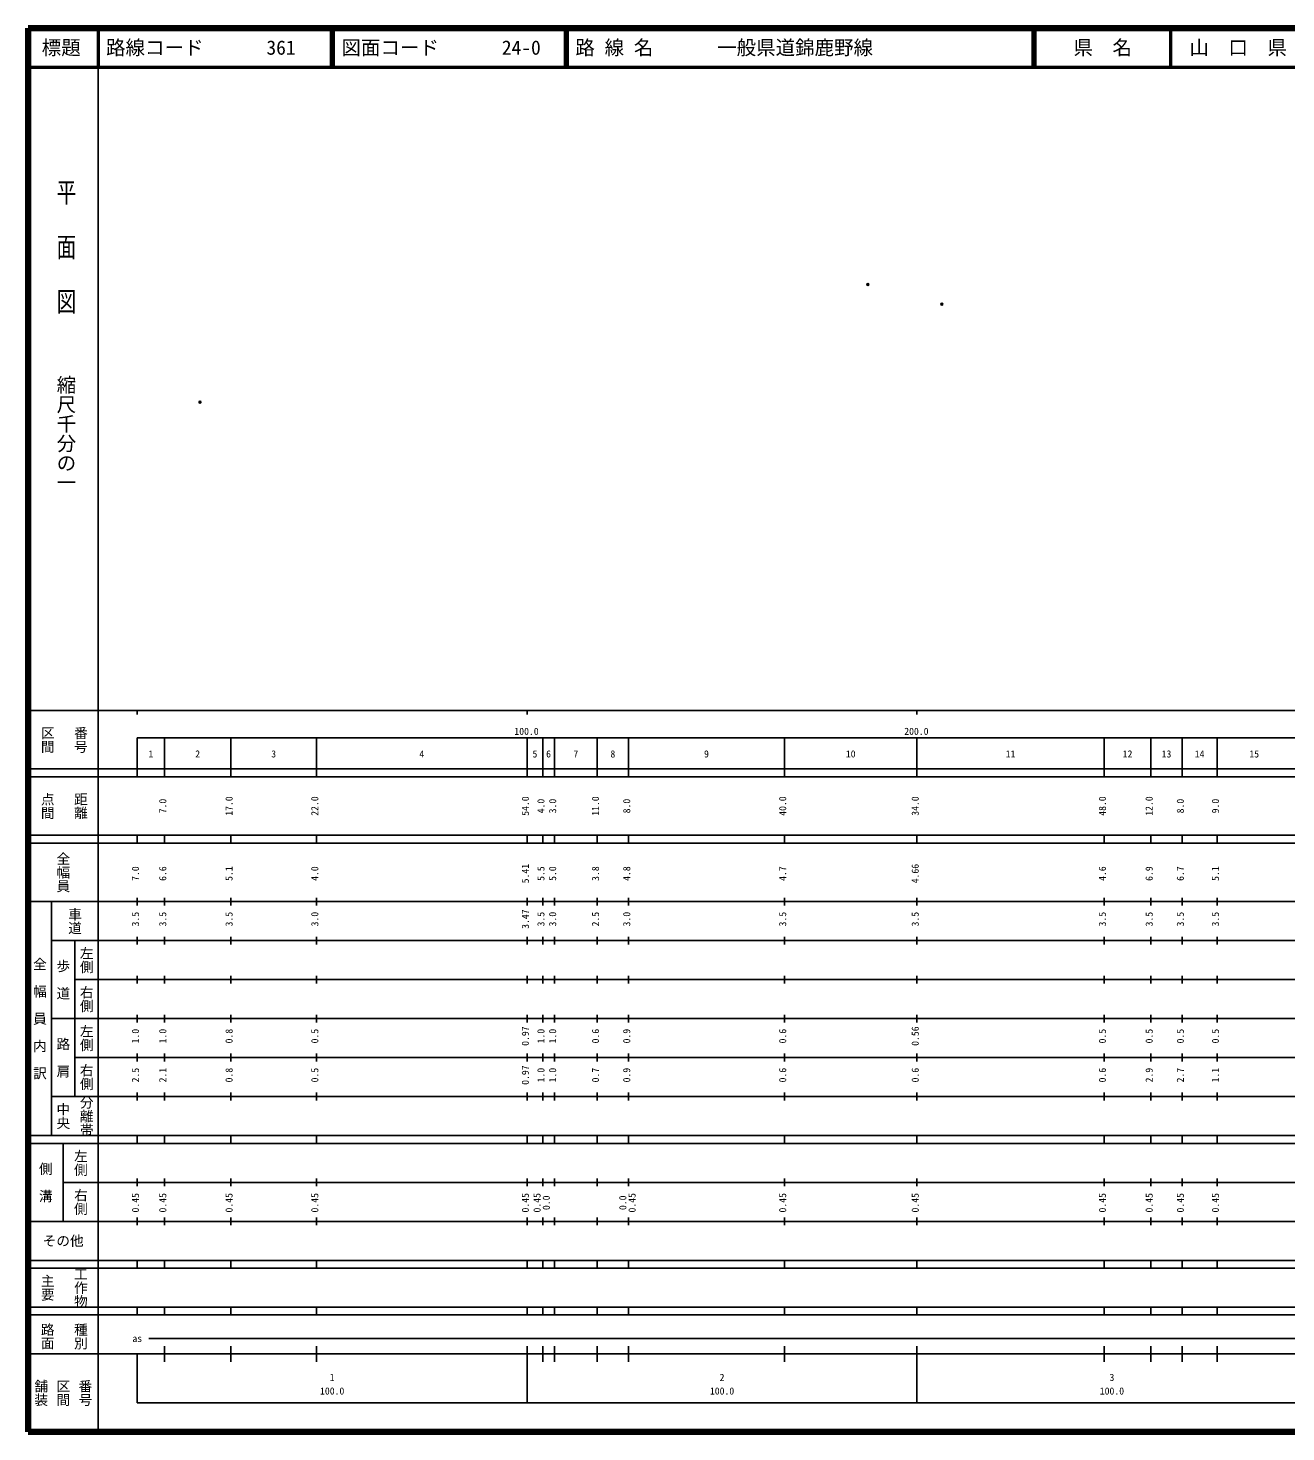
# Model space of a CAD drawing. Units: millimetres on the paper. Extents: x 40 to 680, y 20 to 380.
# Drawn here: x 40 to 362.6, y 20 to 380 of the extents above; entities that cross this region are included whole.
import ezdxf
from ezdxf.enums import TextEntityAlignment as Align

# ---------------------------------------------------------------- set-up
doc = ezdxf.new("R2010")
doc.units = ezdxf.units.MM
doc.header["$PDMODE"] = 32
doc.header["$PDSIZE"] = 0.5
doc.layers.add('M-OTRS', color=6, linetype='Continuous')
doc.layers.add('M-TTL-TXT', color=7, linetype='Continuous')
for name, color, linetype, lineweight in [('M-TTL', 2, 'Continuous', 140), ('M-TTL-BAND', 7, 'Continuous', 25), ('M-TTL-LINE', 7, 'Continuous', 50)]:
    doc.layers.add(name, color=color, linetype=linetype, lineweight=lineweight)
doc.styles.add('@ＭＳ ゴシック', font='')
doc.styles.add('ＭＳ ゴシック', font='')
doc.styles.get('@ＭＳ ゴシック').set_extended_font_data('@MS Gothic')
doc.styles.get('ＭＳ ゴシック').set_extended_font_data('MS Gothic')

msp = doc.modelspace()

# ---------------------------------------------------------------- linework, layer by layer
at = {"layer": 'M-OTRS'}
for p in [(255.418, 314.247), (274.367, 309.201), (84.095, 284.069)]:
    msp.add_point(p, dxfattribs=at)
at = {"layer": 'M-TTL'}
for p, q in [((40, 380), (40, 20)), ((680, 380), (40, 380)), ((40, 20), (680, 20))]:
    msp.add_line(p, q, dxfattribs=at)
at = {"layer": 'M-TTL-BAND'}
for p, q in [((58, 370), (58, 20)), ((40, 205), (579, 205)), ((68, 205), (68, 204)), ((168, 205), (168, 204)), ((268, 205), (268, 204)), ((68, 198), (579, 198)), ((68, 198), (68, 188)), ((75, 188), (75, 198)), ((92, 188), (92, 198)), ((114, 188), (114, 198)), ((168, 188), (168, 198)), ((172, 188), (172, 198)), ((175, 188), (175, 198)), ((186, 188), (186, 198)), ((194, 188), (194, 198)), ((234, 188), (234, 198)), ((268, 188), (268, 198)), ((316, 188), (316, 198)), ((328, 188), (328, 198)), ((336, 188), (336, 198)), ((345, 188), (345, 198)), ((40, 190), (579, 190)), ((40, 188), (579, 188)), ((40, 173), (579, 173)), ((68, 171), (68, 173)), ((75, 171), (75, 173)), ((92, 171), (92, 173)), ((114, 171), (114, 173)), ((168, 171), (168, 173)), ((172, 171), (172, 173)), ((175, 171), (175, 173)), ((186, 171), (186, 173)), ((194, 171), (194, 173)), ((234, 171), (234, 173)), ((268, 171), (268, 173)), ((316, 171), (316, 173)), ((328, 171), (328, 173)), ((336, 171), (336, 173)), ((345, 171), (345, 173)), ((40, 171), (579, 171)), ((40, 156), (579, 156)), ((46, 96), (46, 156)), ((68, 155), (68, 157)), ((75, 155), (75, 157)), ((92, 155), (92, 157)), ((114, 155), (114, 157)), ((168, 155), (168, 157)), ((172, 155), (172, 157)), ((175, 155), (175, 157)), ((186, 155), (186, 157)), ((194, 155), (194, 157)), ((234, 155), (234, 157)), ((268, 155), (268, 157)), ((316, 155), (316, 157)), ((328, 155), (328, 157)), ((336, 155), (336, 157)), ((345, 155), (345, 157)), ((46, 146), (579, 146)), ((52, 146), (52, 106)), ((68, 145), (68, 147)), ((75, 145), (75, 147)), ((92, 145), (92, 147)), ((114, 145), (114, 147)), ((168, 145), (168, 147)), ((172, 145), (172, 147)), ((175, 145), (175, 147)), ((186, 145), (186, 147)), ((194, 145), (194, 147)), ((234, 145), (234, 147)), ((268, 145), (268, 147)), ((316, 145), (316, 147)), ((328, 145), (328, 147)), ((336, 145), (336, 147)), ((345, 145), (345, 147)), ((68, 135), (68, 137)), ((75, 135), (75, 137)), ((92, 135), (92, 137)), ((114, 135), (114, 137)), ((168, 135), (168, 137)), ((172, 135), (172, 137)), ((175, 135), (175, 137)), ((186, 135), (186, 137)), ((194, 135), (194, 137)), ((234, 135), (234, 137)), ((268, 135), (268, 137)), ((316, 135), (316, 137)), ((328, 135), (328, 137)), ((336, 135), (336, 137)), ((345, 135), (345, 137)), ((52, 136), (579, 136)), ((46, 126), (579, 126)), ((68, 125), (68, 127)), ((75, 125), (75, 127)), ((92, 125), (92, 127)), ((114, 125), (114, 127)), ((168, 125), (168, 127)), ((172, 125), (172, 127)), ((175, 125), (175, 127)), ((186, 125), (186, 127)), ((194, 125), (194, 127)), ((234, 125), (234, 127)), ((268, 125), (268, 127)), ((316, 125), (316, 127)), ((328, 125), (328, 127)), ((336, 125), (336, 127)), ((345, 125), (345, 127)), ((52, 116), (579, 116)), ((68, 115), (68, 117)), ((75, 115), (75, 117)), ((92, 115), (92, 117)), ((114, 115), (114, 117)), ((168, 115), (168, 117)), ((172, 115), (172, 117)), ((175, 115), (175, 117)), ((186, 115), (186, 117)), ((194, 115), (194, 117)), ((234, 115), (234, 117)), ((268, 115), (268, 117)), ((316, 115), (316, 117)), ((328, 115), (328, 117)), ((336, 115), (336, 117)), ((345, 115), (345, 117)), ((46, 106), (579, 106)), ((68, 105), (68, 107)), ((75, 105), (75, 107)), ((92, 105), (92, 107)), ((114, 105), (114, 107)), ((168, 105), (168, 107)), ((172, 105), (172, 107)), ((175, 105), (175, 107)), ((186, 105), (186, 107)), ((194, 105), (194, 107)), ((234, 105), (234, 107)), ((268, 105), (268, 107)), ((316, 105), (316, 107)), ((328, 105), (328, 107)), ((336, 105), (336, 107)), ((345, 105), (345, 107)), ((40, 96), (579, 96)), ((40, 94), (579, 94)), ((49, 94), (49, 74)), ((68, 94), (68, 96)), ((75, 94), (75, 96)), ((92, 94), (92, 96)), ((114, 94), (114, 96)), ((168, 94), (168, 96)), ((172, 94), (172, 96)), ((175, 94), (175, 96)), ((186, 94), (186, 96)), ((194, 94), (194, 96)), ((234, 94), (234, 96)), ((268, 94), (268, 96)), ((316, 94), (316, 96)), ((328, 94), (328, 96)), ((336, 94), (336, 96)), ((345, 94), (345, 96)), ((49, 84), (579, 84)), ((68, 83), (68, 85)), ((75, 83), (75, 85)), ((92, 83), (92, 85)), ((114, 83), (114, 85)), ((168, 83), (168, 85)), ((172, 83), (172, 85)), ((175, 83), (175, 85)), ((186, 83), (186, 85)), ((194, 83), (194, 85)), ((234, 83), (234, 85)), ((268, 83), (268, 85)), ((316, 83), (316, 85)), ((328, 83), (328, 85)), ((336, 83), (336, 85)), ((345, 83), (345, 85)), ((40, 74), (579, 74)), ((68, 73), (68, 75)), ((75, 73), (75, 75)), ((92, 73), (92, 75)), ((114, 73), (114, 75)), ((168, 73), (168, 75)), ((172, 73), (172, 75)), ((175, 73), (175, 75)), ((186, 73), (186, 75)), ((194, 73), (194, 75)), ((234, 73), (234, 75)), ((268, 73), (268, 75)), ((316, 73), (316, 75)), ((328, 73), (328, 75)), ((336, 73), (336, 75)), ((345, 73), (345, 75)), ((40, 64), (579, 64)), ((40, 62), (579, 62)), ((68, 62), (68, 64)), ((75, 62), (75, 64)), ((92, 62), (92, 64)), ((114, 62), (114, 64)), ((168, 62), (168, 64)), ((172, 62), (172, 64)), ((175, 62), (175, 64)), ((186, 62), (186, 64)), ((194, 62), (194, 64)), ((234, 62), (234, 64)), ((268, 62), (268, 64)), ((316, 62), (316, 64)), ((328, 62), (328, 64)), ((336, 62), (336, 64)), ((345, 62), (345, 64)), ((40, 52), (579, 52)), ((68, 50), (68, 52)), ((75, 50), (75, 52)), ((92, 50), (92, 52)), ((114, 50), (114, 52)), ((168, 50), (168, 52)), ((172, 50), (172, 52)), ((175, 50), (175, 52)), ((186, 50), (186, 52)), ((194, 50), (194, 52)), ((234, 50), (234, 52)), ((268, 50), (268, 52)), ((316, 50), (316, 52)), ((328, 50), (328, 52)), ((336, 50), (336, 52)), ((345, 50), (345, 52)), ((40, 50), (579, 50)), ((71, 44), (565, 44)), ((40, 40), (579, 40)), ((68, 40), (68, 27.5)), ((75, 38), (75, 42)), ((92, 38), (92, 42)), ((114, 38), (114, 42)), ((168, 27.5), (168, 42)), ((172, 38), (172, 42)), ((175, 38), (175, 42)), ((186, 38), (186, 42)), ((194, 38), (194, 42)), ((234, 38), (234, 42)), ((268, 27.5), (268, 42)), ((316, 38), (316, 42)), ((328, 38), (328, 42)), ((336, 38), (336, 42)), ((345, 38), (345, 42)), ((68, 27.5), (579, 27.5))]:
    msp.add_line(p, q, dxfattribs=at)
at = {"layer": 'M-TTL-LINE'}
for p, q in [((58, 380), (58, 370)), ((117.75, 380), (117.75, 370)), ((118.25, 380), (118.25, 370)), ((177.75, 380), (177.75, 370)), ((178.25, 380), (178.25, 370)), ((297.75, 380), (297.75, 370)), ((298.25, 380), (298.25, 370)), ((333, 380), (333, 370)), ((40, 370), (680, 370))]:
    msp.add_line(p, q, dxfattribs=at)

# ---------------------------------------------------------------- texts
at = {"layer": 'M-TTL-BAND', "style": '@ＭＳ ゴシック', "width": 1.4}
msp.add_text('平  面  図', height=3.666, rotation=270, dxfattribs=at).set_placement((49.777, 306.475), align=Align.MIDDLE_RIGHT)
at = {"layer": 'M-TTL-BAND', "style": '@ＭＳ ゴシック'}
msp.add_text('縮尺千分の一', height=3.666, rotation=270, dxfattribs=at).set_placement((49.777, 261.03), align=Align.MIDDLE_RIGHT)
for s, p in [('区間', (45, 197.5)), ('番号', (53.5, 197.5)), ('点間', (45, 180.5)), ('距離', (53.5, 180.5)), ('全幅員', (49, 163.5)), ('車道', (52, 151)), ('左側', (55, 141)), ('全\u3000幅\u3000員\u3000内\u3000訳', (43, 126)), ('歩\u3000道', (49, 136)), ('右側', (55, 131)), ('左側', (55, 121)), ('路\u3000肩', (49, 116)), ('右側', (55, 111)), ('分離帯', (55, 101)), ('中央', (49, 101)), ('左側', (53.5, 89)), ('側\u3000溝', (44.5, 84)), ('右側', (53.5, 79)), ('工作物', (53.5, 57)), ('主要', (45, 57)), ('路面', (45, 44.5)), ('種別', (53.5, 44.5)), ('舗装', (43.333, 30)), ('区間', (49, 30)), ('番号', (54.667, 30))]:
    msp.add_text(s, height=2.566, rotation=270, dxfattribs=at).set_placement(p, align=Align.MIDDLE_CENTER)
at = {"layer": 'M-TTL-BAND', "style": 'ＭＳ ゴシック'}
for s, p in [('100.0', (167.844, 198.195)), ('200.0', (267.844, 198.195)), ('1', (71.5, 192.405)), ('2', (83.5, 192.405)), ('3', (103, 192.405)), ('4', (141, 192.405)), ('5', (170, 192.405)), ('6', (173.5, 192.405)), ('7', (180.5, 192.405)), ('8', (190, 192.405)), ('9', (214, 192.405)), ('10', (251, 192.405)), ('11', (292, 192.405)), ('12', (322, 192.405)), ('13', (332, 192.405)), ('14', (340.5, 192.405)), ('15', (354.5, 192.405)), ('as', (68, 42.5)), ('1', (118, 32.523)), ('2', (218, 32.523)), ('3', (318, 32.523)), ('100.0', (118, 29.033)), ('100.0', (218, 29.033)), ('100.0', (318, 29.033))]:
    msp.add_text(s, height=1.833, dxfattribs=at).set_placement(p, align=Align.BOTTOM_CENTER)
for s, p in [('7.0', (76, 180.5)), ('17.0', (93, 180.5)), ('22.0', (115, 180.5)), ('54.0', (169, 180.5)), ('4.0', (173, 180.5)), ('3.0', (176, 180.5)), ('11.0', (187, 180.5)), ('8.0', (195, 180.5)), ('40.0', (235, 180.5)), ('34.0', (269, 180.5)), ('48.0', (317, 180.5)), ('12.0', (329, 180.5)), ('8.0', (337, 180.5)), ('9.0', (346, 180.5)), ('7.0', (69, 163.174)), ('6.6', (76, 163.174)), ('5.1', (93, 163.174)), ('4.0', (115, 163.174)), ('5.41', (169, 163.174)), ('5.5', (173, 163.174)), ('5.0', (176, 163.174)), ('3.8', (187, 163.174)), ('4.8', (195, 163.174)), ('4.7', (235, 163.174)), ('4.66', (269, 163.174)), ('4.6', (317, 163.174)), ('6.9', (329, 163.174)), ('6.7', (337, 163.174)), ('5.1', (346, 163.174)), ('3.5', (69, 151.5)), ('3.5', (76, 151.5)), ('3.5', (93, 151.5)), ('3.0', (115, 151.5)), ('3.47', (169, 151.5)), ('3.5', (173, 151.5)), ('3.0', (176, 151.5)), ('2.5', (187, 151.5)), ('3.0', (195, 151.5)), ('3.5', (235, 151.5)), ('3.5', (269, 151.5)), ('3.5', (317, 151.5)), ('3.5', (329, 151.5)), ('3.5', (337, 151.5)), ('3.5', (346, 151.5)), ('1.0', (69, 121.5)), ('1.0', (76, 121.5)), ('0.8', (93, 121.5)), ('0.5', (115, 121.5)), ('0.97', (169, 121.5)), ('1.0', (173, 121.5)), ('1.0', (176, 121.5)), ('0.6', (187, 121.5)), ('0.9', (195, 121.5)), ('0.6', (235, 121.5)), ('0.56', (269, 121.5)), ('0.5', (317, 121.5)), ('0.5', (329, 121.5)), ('0.5', (337, 121.5)), ('0.5', (346, 121.5)), ('2.5', (69, 111.5)), ('2.1', (76, 111.5)), ('0.8', (93, 111.5)), ('0.5', (115, 111.5)), ('0.97', (169, 111.5)), ('1.0', (173, 111.5)), ('1.0', (176, 111.5)), ('0.7', (187, 111.5)), ('0.9', (195, 111.5)), ('0.6', (235, 111.5)), ('0.6', (269, 111.5)), ('0.6', (317, 111.5)), ('2.9', (329, 111.5)), ('2.7', (337, 111.5)), ('1.1', (346, 111.5)), ('0.45', (69, 78.764)), ('0.45', (76, 78.764)), ('0.45', (93, 78.764)), ('0.45', (115, 78.764)), ('0.45', (169, 78.764)), ('0.45', (172, 78.764)), ('0.0', (174.37, 78.764)), ('0.0', (194, 78.764)), ('0.45', (196.37, 78.764)), ('0.45', (235, 78.764)), ('0.45', (269, 78.764)), ('0.45', (317, 78.764)), ('0.45', (329, 78.764)), ('0.45', (337, 78.764)), ('0.45', (346, 78.764))]:
    msp.add_text(s, height=1.833, rotation=90, dxfattribs=at).set_placement(p, align=Align.BOTTOM_CENTER)
msp.add_text('その他', height=2.566, dxfattribs=at).set_placement((49, 69), align=Align.MIDDLE_CENTER)
at = {"layer": 'M-TTL-TXT', "style": 'ＭＳ ゴシック'}
for s, p in [('標題', (48.5, 375)), ('県\u3000名', (315.625, 375)), ('山\u3000口\u3000県', (350.375, 375))]:
    msp.add_text(s, height=3.666, dxfattribs=at).set_placement(p, align=Align.MIDDLE_CENTER)
for s, p in [('路線コード', (60, 375)), ('361', (101.142, 375)), ('図面コード', (120.38, 375)), ('24-0', (161.521, 375)), ('路 線 名', (180.38, 375)), ('一般県道錦鹿野線', (216.734, 375))]:
    msp.add_text(s, height=3.666, dxfattribs=at).set_placement(p, align=Align.MIDDLE_LEFT)

doc.saveas('drawing.dxf')
